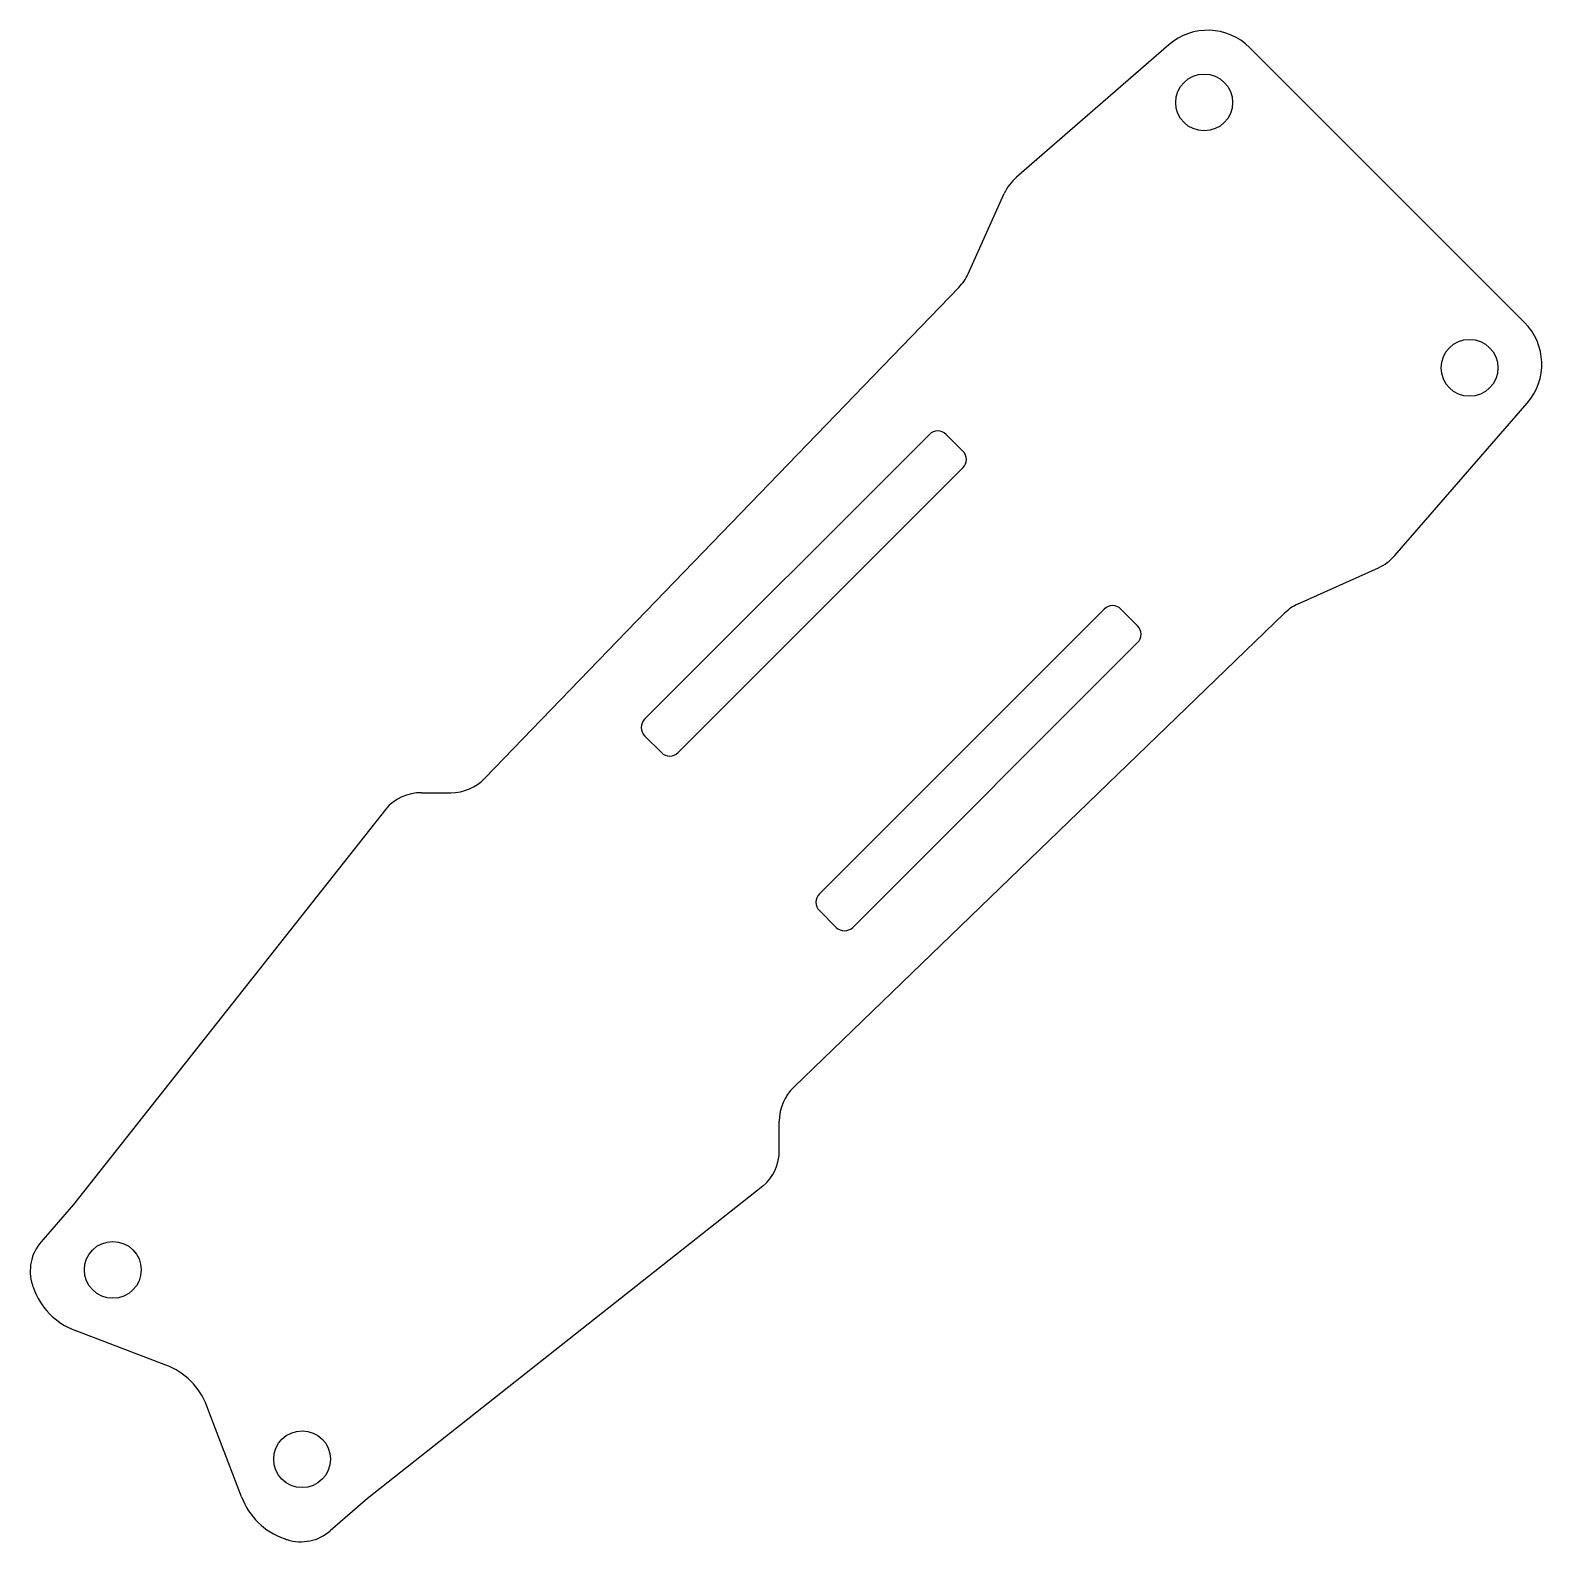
# Model space of a CAD drawing. Extents: x 94.5 to 158.3, y -121.7 to -57.9.
import ezdxf

# ---------------------------------------------------------------- set-up
doc = ezdxf.new("R2010")
doc.units = 0
doc.layers.add('VISIBLE', color=7, linetype='CONTINUOUS')

msp = doc.modelspace()

# ---------------------------------------------------------------- linework, layer by layer
at = {"layer": 'VISIBLE'}
for p, q in [((142.61, -58.545), (136.171, -64.139)), ((157.616, -70.264), (146.018, -58.665)), ((134.132, -68.22), (135.659, -64.828)), ((113.739, -89.507), (133.747, -68.788)), ((152.142, -80.11), (157.736, -73.671)), ((132.499, -74.991), (120.478, -87.011)), ((133.206, -74.991), (133.913, -75.698)), ((133.913, -76.405), (121.892, -88.426)), ((148.062, -82.149), (151.453, -80.622)), ((126.774, -102.542), (147.493, -82.534)), ((139.876, -82.368), (127.856, -94.389)), ((141.291, -83.075), (140.583, -82.368)), ((141.291, -83.782), (129.27, -95.803)), ((121.185, -88.426), (120.478, -87.718)), ((111.061, -90.117), (112.3, -90.117)), ((109.551, -90.806), (96.372, -107.502)), ((127.856, -95.096), (128.563, -95.803)), ((126.164, -105.22), (126.164, -103.981)), ((125.475, -106.73), (108.779, -119.909)), ((96.372, -107.502), (95.011, -109.069)), ((100.27, -114.277), (96.435, -112.815)), ((103.466, -119.846), (102.005, -116.011)), ((108.779, -119.909), (107.212, -121.27))]:
    msp.add_line(p, q, dxfattribs=at)
for centre in [(144.098, -60.981), (155.3, -72.183), (98.031, -110.26), (106.021, -118.251)]:
    msp.add_circle(centre, 1.2, dxfattribs=at)
for centre, radius, start, end in [((144.25, -60.433), 2.5, 45, 130.98033), ((137.483, -65.649), 2, 130.98033, 155.76027), ((132.308, -67.398), 2, 316, 335.76027), ((155.849, -72.031), 2.5, 319.01967, 45), ((132.853, -75.344), 0.5, 45, 135), ((133.56, -76.051), 0.5, 315, 45), ((150.632, -78.799), 2, 294.23973, 319.01967), ((140.23, -82.722), 0.5, 45, 135), ((148.883, -83.973), 2, 114.23973, 134), ((140.937, -83.429), 0.5, 315, 45), ((120.832, -87.365), 0.5, 135, 224.99584), ((121.539, -88.072), 0.5, 224.99584, 315), ((112.3, -88.117), 2, 270, 316), ((111.061, -92.117), 2, 90, 139.01967), ((128.209, -94.742), 0.5, 135, 225.00416), ((128.916, -95.449), 0.5, 225.00416, 315), ((128.164, -103.981), 2, 134, 180), ((124.164, -105.22), 2, 310.98033, 0), ((96.445, -110.315), 1.9, 139.01967, 197.74617), ((98.445, -109.675), 4, 197.74617, 199.70073), ((97.504, -110.012), 3, 199.70073, 249.1362), ((99.201, -117.08), 3, 20.8638, 69.1362), ((106.269, -118.777), 3, 200.8638, 250.29927), ((106.606, -117.836), 4, 250.29927, 252.25383), ((105.966, -119.836), 1.9, 252.25383, 310.98033)]:
    msp.add_arc(centre, radius, start, end, dxfattribs=at)

doc.saveas('drawing.dxf')
